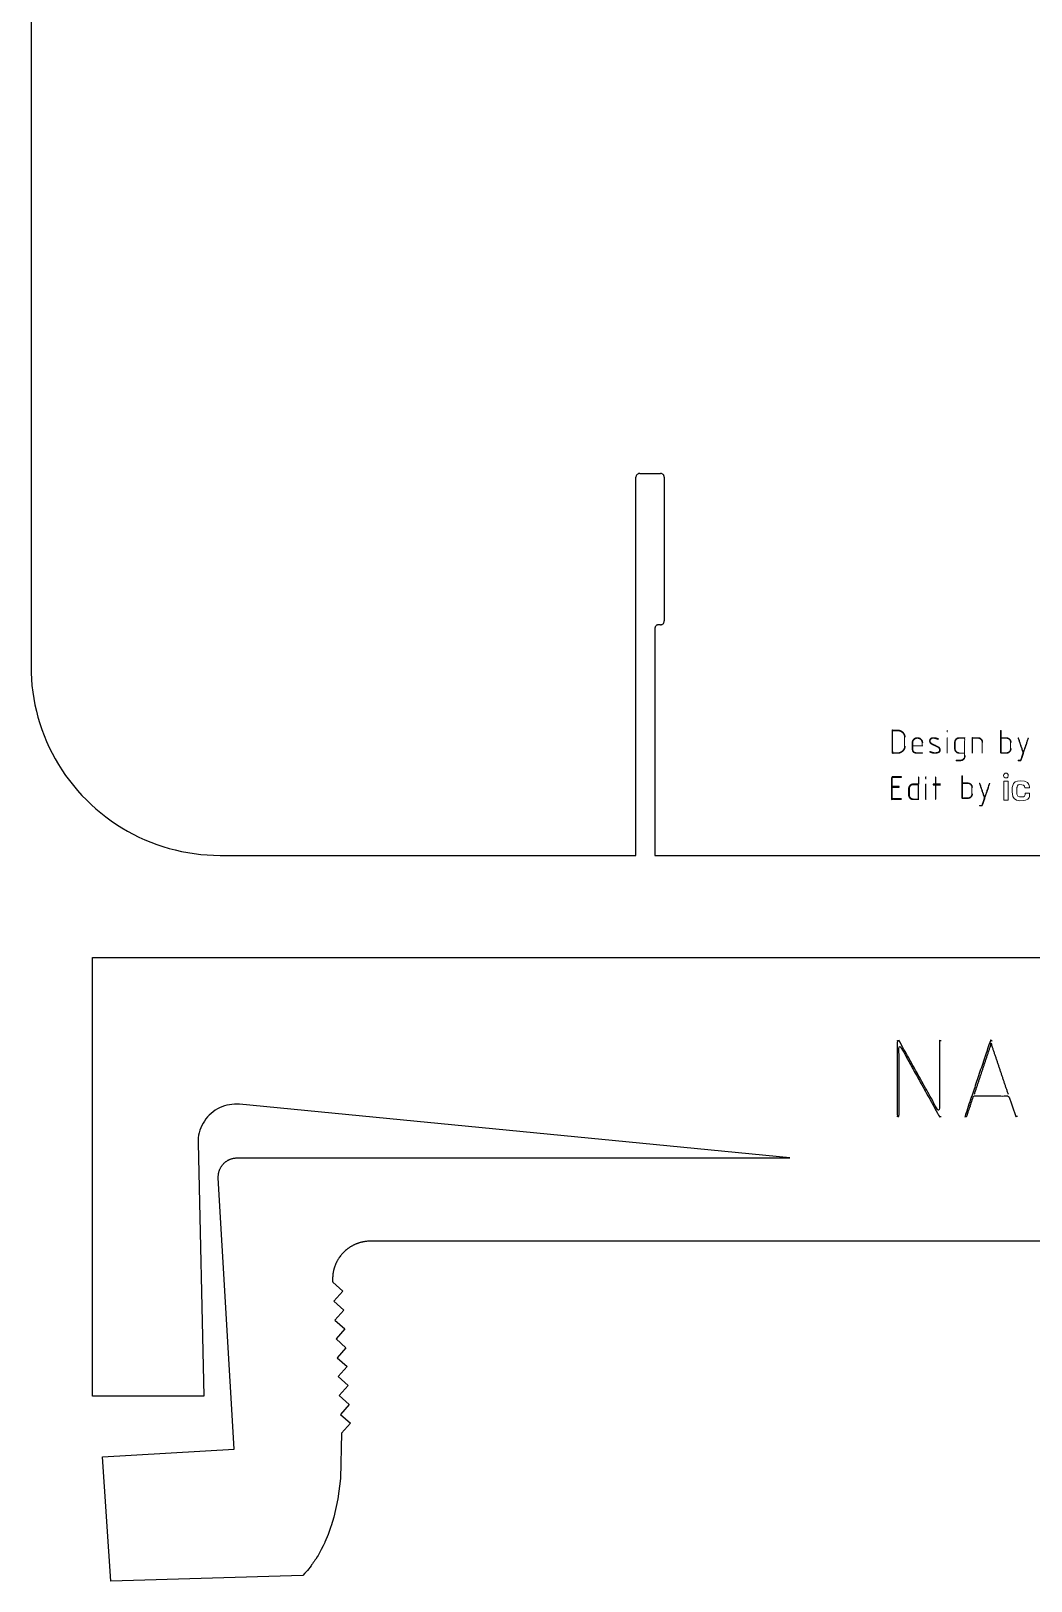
# Model space of a CAD drawing. Header units: millimetres. Extents: x 2 to 107, y -174 to 154.
# Drawn here: x 3.3 to 56.2, y -174.2 to -92.2 of the extents above; entities that cross this region are included whole.
import ezdxf

# ---------------------------------------------------------------- set-up
doc = ezdxf.new("R2010")
doc.units = ezdxf.units.MM
doc.header["$MEASUREMENT"] = 0
doc.layers.add('LAYER 03', color=5, linetype='Continuous')

msp = doc.modelspace()

# ---------------------------------------------------------------- linework, layer by layer
for p, q in [((3.298, 10.019), (3.298, -125.771)), ((35.415, -115.589), (35.39, -115.603)), ((35.441, -115.579), (35.415, -115.589)), ((35.469, -115.573), (35.441, -115.579)), ((35.498, -115.571), (35.469, -115.573)), ((35.498, -115.571), (36.598, -115.571)), ((36.626, -115.573), (36.598, -115.571)), ((36.654, -115.579), (36.626, -115.573)), ((36.681, -115.589), (36.654, -115.579)), ((36.706, -115.603), (36.681, -115.589)), ((35.3, -115.742), (35.298, -115.771)), ((35.298, -123.371), (35.298, -115.771)), ((35.306, -115.714), (35.3, -115.742)), ((35.316, -115.688), (35.306, -115.714)), ((35.329, -115.663), (35.316, -115.688)), ((35.347, -115.64), (35.329, -115.663)), ((35.367, -115.62), (35.347, -115.64)), ((35.39, -115.603), (35.367, -115.62)), ((36.729, -115.62), (36.706, -115.603)), ((36.749, -115.64), (36.729, -115.62)), ((36.766, -115.663), (36.749, -115.64)), ((36.78, -115.688), (36.766, -115.663)), ((36.79, -115.714), (36.78, -115.688)), ((36.796, -115.742), (36.79, -115.714)), ((36.798, -115.771), (36.796, -115.742)), ((36.798, -115.771), (36.798, -123.371)), ((35.298, -135.771), (35.298, -123.371)), ((36.3, -123.742), (36.298, -123.771)), ((36.298, -123.771), (36.298, -135.771)), ((36.306, -123.714), (36.3, -123.742)), ((36.316, -123.688), (36.306, -123.714)), ((36.329, -123.663), (36.316, -123.688)), ((36.347, -123.64), (36.329, -123.663)), ((36.367, -123.62), (36.347, -123.64)), ((36.39, -123.603), (36.367, -123.62)), ((36.415, -123.589), (36.39, -123.603)), ((36.441, -123.579), (36.415, -123.589)), ((36.469, -123.573), (36.441, -123.579)), ((36.498, -123.571), (36.469, -123.573)), ((36.598, -123.571), (36.498, -123.571)), ((36.598, -123.571), (36.626, -123.569)), ((36.626, -123.569), (36.654, -123.563)), ((36.654, -123.563), (36.681, -123.553)), ((36.681, -123.553), (36.706, -123.539)), ((36.706, -123.539), (36.729, -123.522)), ((36.729, -123.522), (36.749, -123.502)), ((36.749, -123.502), (36.766, -123.479)), ((36.766, -123.479), (36.78, -123.454)), ((36.78, -123.454), (36.79, -123.427)), ((36.79, -123.427), (36.796, -123.399)), ((36.796, -123.399), (36.798, -123.371)), ((3.298, -125.771), (3.303, -126.112)), ((3.303, -126.112), (3.321, -126.453)), ((3.321, -126.453), (3.35, -126.793)), ((3.35, -126.793), (3.391, -127.132)), ((3.391, -127.132), (3.443, -127.47)), ((3.443, -127.47), (3.507, -127.805)), ((3.507, -127.805), (3.582, -128.138)), ((3.582, -128.138), (3.668, -128.469)), ((3.668, -128.469), (3.766, -128.796)), ((3.766, -128.796), (3.875, -129.12)), ((3.875, -129.12), (3.995, -129.439)), ((3.995, -129.439), (4.126, -129.755)), ((4.126, -129.755), (4.267, -130.066)), ((4.267, -130.066), (4.419, -130.371)), ((4.419, -130.371), (4.581, -130.672)), ((4.581, -130.672), (4.753, -130.967)), ((4.753, -130.967), (4.936, -131.255)), ((4.936, -131.255), (5.128, -131.538)), ((5.128, -131.538), (5.33, -131.813)), ((5.33, -131.813), (5.541, -132.082)), ((5.541, -132.082), (5.761, -132.343)), ((5.761, -132.343), (5.989, -132.596)), ((5.989, -132.596), (6.227, -132.842)), ((6.227, -132.842), (6.472, -133.079)), ((6.472, -133.079), (6.726, -133.308)), ((6.726, -133.308), (6.987, -133.528)), ((6.987, -133.528), (7.255, -133.739)), ((7.255, -133.739), (7.531, -133.94)), ((7.531, -133.94), (7.813, -134.133)), ((7.813, -134.133), (8.102, -134.315)), ((8.102, -134.315), (8.397, -134.487)), ((8.397, -134.487), (8.697, -134.65)), ((8.697, -134.65), (9.003, -134.802)), ((9.003, -134.802), (9.314, -134.943)), ((9.314, -134.943), (9.629, -135.074)), ((9.629, -135.074), (9.949, -135.193)), ((9.949, -135.193), (10.273, -135.302)), ((10.273, -135.302), (10.6, -135.4)), ((10.6, -135.4), (10.93, -135.486)), ((10.93, -135.486), (11.263, -135.562)), ((11.263, -135.562), (11.599, -135.625)), ((11.599, -135.625), (11.936, -135.678)), ((11.936, -135.678), (12.275, -135.718)), ((12.275, -135.718), (12.615, -135.747)), ((12.615, -135.747), (12.956, -135.765)), ((12.956, -135.765), (13.298, -135.771)), ((13.298, -135.771), (35.298, -135.771)), ((36.298, -135.771), (74.298, -135.771)), ((6.546, -164.382), (6.546, -141.178)), ((6.546, -141.178), (56.087, -141.178)), ((56.087, -141.178), (105.627, -141.178)), ((13.155, -149.186), (13.039, -149.256)), ((13.275, -149.124), (13.155, -149.186)), ((13.399, -149.07), (13.275, -149.124)), ((13.526, -149.024), (13.399, -149.07)), ((13.656, -148.988), (13.526, -149.024)), ((13.789, -148.96), (13.656, -148.988)), ((13.923, -148.941), (13.789, -148.96)), ((14.058, -148.931), (13.923, -148.941)), ((14.193, -148.931), (14.058, -148.931)), ((14.328, -148.939), (14.193, -148.931)), ((43.434, -151.773), (14.328, -148.939)), ((12.397, -149.939), (12.334, -150.058)), ((12.468, -149.824), (12.397, -149.939)), ((12.546, -149.714), (12.468, -149.824)), ((12.632, -149.609), (12.546, -149.714)), ((12.725, -149.511), (12.632, -149.609)), ((12.824, -149.419), (12.725, -149.511)), ((12.929, -149.334), (12.824, -149.419)), ((13.039, -149.256), (12.929, -149.334)), ((12.136, -150.84), (12.134, -150.975)), ((12.147, -150.705), (12.136, -150.84)), ((12.166, -150.571), (12.147, -150.705)), ((12.195, -150.439), (12.166, -150.571)), ((12.233, -150.309), (12.195, -150.439)), ((12.279, -150.182), (12.233, -150.309)), ((12.334, -150.058), (12.279, -150.182)), ((12.134, -150.975), (12.437, -164.382)), ((13.241, -152.505), (13.248, -152.48)), ((13.248, -152.48), (13.256, -152.456)), ((13.256, -152.456), (13.265, -152.431)), ((13.265, -152.431), (13.274, -152.407)), ((13.274, -152.407), (13.284, -152.383)), ((13.284, -152.383), (13.294, -152.36)), ((13.294, -152.36), (13.305, -152.336)), ((13.305, -152.336), (13.317, -152.313)), ((13.317, -152.313), (13.329, -152.291)), ((13.329, -152.291), (13.341, -152.268)), ((13.341, -152.268), (13.355, -152.246)), ((13.355, -152.246), (13.368, -152.225)), ((13.368, -152.225), (13.382, -152.204)), ((13.382, -152.204), (13.405, -152.173)), ((13.405, -152.173), (13.428, -152.143)), ((13.428, -152.143), (13.452, -152.115)), ((13.452, -152.115), (13.477, -152.087)), ((13.477, -152.087), (13.503, -152.06)), ((13.503, -152.06), (13.53, -152.035)), ((13.53, -152.035), (13.559, -152.01)), ((13.559, -152.01), (13.588, -151.986)), ((13.588, -151.986), (13.609, -151.97)), ((13.609, -151.97), (13.629, -151.955)), ((13.629, -151.955), (13.65, -151.941)), ((13.65, -151.941), (13.672, -151.927)), ((13.672, -151.927), (13.694, -151.913)), ((13.694, -151.913), (13.716, -151.901)), ((13.716, -151.901), (13.739, -151.888)), ((13.739, -151.888), (13.762, -151.877)), ((13.762, -151.877), (13.785, -151.865)), ((13.785, -151.865), (13.808, -151.855)), ((13.808, -151.855), (13.832, -151.845)), ((13.832, -151.845), (13.856, -151.836)), ((13.856, -151.836), (13.881, -151.827)), ((13.881, -151.827), (13.905, -151.819)), ((13.905, -151.819), (13.93, -151.812)), ((13.93, -151.812), (13.955, -151.805)), ((13.955, -151.805), (13.979, -151.799)), ((13.979, -151.799), (14.004, -151.793)), ((14.004, -151.793), (14.029, -151.789)), ((14.029, -151.789), (14.055, -151.784)), ((14.055, -151.784), (14.092, -151.779)), ((14.092, -151.779), (14.13, -151.776)), ((14.13, -151.776), (14.167, -151.774)), ((14.167, -151.774), (14.205, -151.773)), ((14.205, -151.773), (16.205, -151.773)), ((16.205, -151.773), (43.434, -151.773)), ((13.205, -152.757), (13.206, -152.719)), ((13.205, -152.794), (13.205, -152.757)), ((13.206, -152.831), (13.205, -152.794)), ((13.206, -152.719), (13.209, -152.681)), ((14.044, -167.175), (13.206, -152.831)), ((13.209, -152.681), (13.212, -152.656)), ((13.212, -152.656), (13.215, -152.63)), ((13.215, -152.63), (13.219, -152.605)), ((13.219, -152.605), (13.223, -152.58)), ((13.223, -152.58), (13.229, -152.555)), ((13.229, -152.555), (13.235, -152.53)), ((13.235, -152.53), (13.241, -152.505)), ((20.038, -156.587), (20.018, -156.603)), ((20.058, -156.572), (20.038, -156.587)), ((20.079, -156.557), (20.058, -156.572)), ((20.1, -156.542), (20.079, -156.557)), ((20.121, -156.528), (20.1, -156.542)), ((20.142, -156.513), (20.121, -156.528)), ((20.163, -156.499), (20.142, -156.513)), ((20.185, -156.485), (20.163, -156.499)), ((20.207, -156.472), (20.185, -156.485)), ((20.229, -156.459), (20.207, -156.472)), ((20.251, -156.446), (20.229, -156.459)), ((20.273, -156.433), (20.251, -156.446)), ((20.296, -156.42), (20.273, -156.433)), ((20.319, -156.408), (20.296, -156.42)), ((20.342, -156.396), (20.319, -156.408)), ((20.365, -156.385), (20.342, -156.396)), ((20.388, -156.374), (20.365, -156.385)), ((20.411, -156.363), (20.388, -156.374)), ((20.435, -156.352), (20.411, -156.363)), ((20.458, -156.342), (20.435, -156.352)), ((20.482, -156.331), (20.458, -156.342)), ((20.506, -156.322), (20.482, -156.331)), ((20.53, -156.312), (20.506, -156.322)), ((20.554, -156.303), (20.53, -156.312)), ((20.578, -156.294), (20.554, -156.303)), ((20.603, -156.286), (20.578, -156.294)), ((20.627, -156.278), (20.603, -156.286)), ((20.652, -156.27), (20.627, -156.278)), ((20.676, -156.262), (20.652, -156.27)), ((20.701, -156.255), (20.676, -156.262)), ((20.726, -156.248), (20.701, -156.255)), ((20.75, -156.241), (20.726, -156.248)), ((20.775, -156.235), (20.75, -156.241)), ((20.8, -156.229), (20.775, -156.235)), ((20.825, -156.224), (20.8, -156.229)), ((20.85, -156.218), (20.825, -156.224)), ((20.875, -156.213), (20.85, -156.218)), ((20.9, -156.209), (20.875, -156.213)), ((20.925, -156.205), (20.9, -156.209)), ((20.95, -156.201), (20.925, -156.205)), ((21.001, -156.194), (20.95, -156.201)), ((21.051, -156.188), (21.001, -156.194)), ((21.101, -156.184), (21.051, -156.188)), ((21.151, -156.18), (21.101, -156.184)), ((21.201, -156.179), (21.151, -156.18)), ((21.25, -156.178), (21.201, -156.179)), ((21.5, -156.178), (21.25, -156.178)), ((43.434, -156.178), (21.5, -156.178)), ((56.087, -156.178), (43.434, -156.178)), ((68.74, -156.178), (56.087, -156.178)), ((19.409, -157.398), (19.399, -157.422)), ((19.419, -157.374), (19.409, -157.398)), ((19.43, -157.351), (19.419, -157.374)), ((19.44, -157.327), (19.43, -157.351)), ((19.451, -157.304), (19.44, -157.327)), ((19.463, -157.281), (19.451, -157.304)), ((19.474, -157.258), (19.463, -157.281)), ((19.486, -157.235), (19.474, -157.258)), ((19.499, -157.213), (19.486, -157.235)), ((19.511, -157.191), (19.499, -157.213)), ((19.524, -157.168), (19.511, -157.191)), ((19.537, -157.146), (19.524, -157.168)), ((19.55, -157.125), (19.537, -157.146)), ((19.564, -157.103), (19.55, -157.125)), ((19.578, -157.082), (19.564, -157.103)), ((19.592, -157.06), (19.578, -157.082)), ((19.606, -157.039), (19.592, -157.06)), ((19.636, -156.998), (19.606, -157.039)), ((19.666, -156.958), (19.636, -156.998)), ((19.697, -156.918), (19.666, -156.958)), ((19.729, -156.88), (19.697, -156.918)), ((19.762, -156.842), (19.729, -156.88)), ((19.796, -156.806), (19.762, -156.842)), ((19.83, -156.77), (19.796, -156.806)), ((19.866, -156.735), (19.83, -156.77)), ((19.902, -156.701), (19.866, -156.735)), ((19.94, -156.667), (19.902, -156.701)), ((19.978, -156.635), (19.94, -156.667)), ((20.018, -156.603), (19.978, -156.635)), ((19.252, -158.095), (19.251, -158.145)), ((19.251, -158.145), (19.251, -158.195)), ((19.251, -158.195), (19.252, -158.245)), ((19.255, -158.044), (19.252, -158.095)), ((19.259, -157.994), (19.255, -158.044)), ((19.261, -157.968), (19.259, -157.994)), ((19.264, -157.943), (19.261, -157.968)), ((19.267, -157.918), (19.264, -157.943)), ((19.271, -157.893), (19.267, -157.918)), ((19.275, -157.867), (19.271, -157.893)), ((19.279, -157.842), (19.275, -157.867)), ((19.283, -157.817), (19.279, -157.842)), ((19.288, -157.792), (19.283, -157.817)), ((19.293, -157.766), (19.288, -157.792)), ((19.299, -157.741), (19.293, -157.766)), ((19.304, -157.716), (19.299, -157.741)), ((19.311, -157.691), (19.304, -157.716)), ((19.317, -157.666), (19.311, -157.691)), ((19.324, -157.642), (19.317, -157.666)), ((19.331, -157.617), (19.324, -157.642)), ((19.338, -157.592), (19.331, -157.617)), ((19.346, -157.567), (19.338, -157.592)), ((19.354, -157.543), (19.346, -157.567)), ((19.362, -157.518), (19.354, -157.543)), ((19.371, -157.494), (19.362, -157.518)), ((19.38, -157.47), (19.371, -157.494)), ((19.389, -157.446), (19.38, -157.47)), ((19.399, -157.422), (19.389, -157.446)), ((19.252, -158.245), (19.254, -158.295)), ((19.254, -158.295), (19.257, -158.351)), ((19.257, -158.351), (19.786, -158.821)), ((19.786, -158.821), (19.316, -159.35)), ((19.316, -159.35), (19.844, -159.82)), ((19.844, -159.82), (19.374, -160.348)), ((19.374, -160.348), (19.902, -160.818)), ((19.902, -160.818), (19.432, -161.346)), ((19.432, -161.346), (19.96, -161.816)), ((19.96, -161.816), (19.49, -162.344)), ((19.49, -162.344), (20.019, -162.814)), ((20.019, -162.814), (19.549, -163.343)), ((19.549, -163.343), (20.077, -163.813)), ((20.077, -163.813), (19.607, -164.341)), ((12.437, -164.382), (6.546, -164.382)), ((19.607, -164.341), (20.135, -164.811)), ((20.135, -164.811), (19.665, -165.339)), ((19.665, -165.339), (20.194, -165.809)), ((19.724, -166.338), (19.67, -168.735)), ((20.194, -165.809), (19.724, -166.338)), ((7.084, -167.584), (14.044, -167.175)), ((7.522, -174.152), (7.084, -167.584)), ((19.67, -168.735), (19.53, -169.797)), ((19.53, -169.797), (19.313, -170.781)), ((19.166, -171.271), (19.019, -171.685)), ((19.177, -171.239), (19.166, -171.271)), ((19.313, -170.781), (19.177, -171.239)), ((18.834, -172.122), (18.75, -172.299)), ((18.846, -172.097), (18.834, -172.122)), ((19.019, -171.685), (18.846, -172.097)), ((18.43, -172.879), (18.359, -172.991)), ((18.48, -172.797), (18.43, -172.879)), ((18.518, -172.731), (18.48, -172.797)), ((18.594, -172.599), (18.518, -172.731)), ((18.653, -172.49), (18.594, -172.599)), ((18.75, -172.299), (18.653, -172.49)), ((17.786, -173.746), (17.683, -173.86)), ((17.854, -173.669), (17.786, -173.746)), ((17.92, -173.591), (17.854, -173.669)), ((17.986, -173.511), (17.92, -173.591)), ((18.05, -173.43), (17.986, -173.511)), ((18.112, -173.347), (18.05, -173.43)), ((18.143, -173.305), (18.112, -173.347)), ((18.191, -173.24), (18.143, -173.305)), ((18.232, -173.181), (18.191, -173.24)), ((18.273, -173.122), (18.232, -173.181)), ((18.318, -173.055), (18.273, -173.122)), ((18.359, -172.991), (18.318, -173.055)), ((17.683, -173.86), (7.522, -174.152))]:
    msp.add_line(p, q)
at = {"layer": 'LAYER 03', "lineweight": 0}
for p, q in [((54.992, -131.845), (54.751, -131.845)), ((54.751, -131.845), (54.751, -132.856)), ((54.992, -132.856), (54.992, -131.845)), ((54.751, -132.856), (54.992, -132.856))]:
    msp.add_line(p, q, dxfattribs=at)
for points, degree, knots in [([(49.536, -129.526), (49.536, -129.355), (49.401, -129.243), (49.287, -129.147), (49.159, -129.147), (49.003, -129.147), (48.848, -129.147), (48.848, -129.758), (48.848, -130.368), (49.003, -130.368), (49.159, -130.368), (49.286, -130.368), (49.401, -130.273), (49.536, -130.162), (49.536, -129.99)], 2, [-7, -7, -7, -6, -6, -5, -5, -4, -4, -3, -3, -2, -2, -1, -1, 0, 0, 0]), ([(49.51, -129.992), (49.51, -129.761), (49.51, -129.53), (49.51, -129.372), (49.385, -129.269), (49.277, -129.18), (49.159, -129.18), (49.017, -129.18), (48.875, -129.18), (48.875, -129.762), (48.875, -130.344), (49.017, -130.344), (49.159, -130.344), (49.279, -130.344), (49.385, -130.254), (49.51, -130.151), (49.51, -129.992)], 2, [0, 0, 0, 1, 1, 2, 2, 3, 3, 4, 4, 5, 5, 6, 6, 7, 7, 8, 8, 8]), ([(51.783, -129.17), (51.77, -129.17), (51.756, -129.17), (51.756, -129.203), (51.756, -129.236), (51.77, -129.236), (51.783, -129.236)], 2, [-3, -3, -3, -2, -2, -1, -1, 0, 0, 0]), ([(53.636, -129.793), (53.636, -129.691), (53.564, -129.619), (53.492, -129.547), (53.391, -129.547), (53.235, -129.547), (53.08, -129.547), (53.08, -129.951), (53.08, -130.356), (53.093, -130.356), (53.106, -130.356), (53.106, -129.966), (53.106, -129.576), (53.249, -129.576), (53.391, -129.576), (53.481, -129.576), (53.545, -129.64), (53.609, -129.704), (53.609, -129.795), (53.609, -130.076), (53.609, -130.356), (53.622, -130.356), (53.636, -130.356)], 2, [-11, -11, -11, -10, -10, -9, -9, -8, -8, -7, -7, -6, -6, -5, -5, -4, -4, -3, -3, -2, -2, -1, -1, 0, 0, 0]), ([(55.14, -129.797), (55.14, -129.696), (55.068, -129.624), (54.997, -129.553), (54.895, -129.553), (54.753, -129.553), (54.611, -129.553), (54.611, -129.361), (54.611, -129.17), (54.598, -129.17), (54.584, -129.17), (54.584, -129.769), (54.584, -130.368), (54.74, -130.368), (54.895, -130.368), (54.997, -130.368), (55.068, -130.298), (55.14, -130.227), (55.14, -130.126)], 2, [-9, -9, -9, -8, -8, -7, -7, -6, -6, -5, -5, -4, -4, -3, -3, -2, -2, -1, -1, 0, 0, 0]), ([(50.465, -129.826), (50.465, -129.71), (50.383, -129.629), (50.302, -129.547), (50.187, -129.547), (50.071, -129.547), (49.989, -129.629), (49.909, -129.71), (49.909, -129.826), (49.909, -129.958), (49.909, -130.091), (49.909, -130.254), (49.978, -130.317), (50.035, -130.368), (50.167, -130.368), (50.309, -130.368), (50.451, -130.368), (50.451, -130.356), (50.451, -130.344), (50.309, -130.344), (50.167, -130.344), (50.045, -130.344), (49.996, -130.298), (49.935, -130.243), (49.935, -130.091), (49.935, -130.031), (49.935, -129.972), (50.2, -129.972), (50.465, -129.972)], 2, [-14, -14, -14, -13, -13, -12, -12, -11, -11, -10, -10, -9, -9, -8, -8, -7, -7, -6, -6, -5, -5, -4, -4, -3, -3, -2, -2, -1, -1, 0, 0, 0]), ([(50.438, -129.947), (50.438, -129.888), (50.438, -129.828), (50.438, -129.723), (50.364, -129.65), (50.292, -129.576), (50.187, -129.576), (50.082, -129.576), (50.008, -129.65), (49.935, -129.724), (49.935, -129.828), (49.935, -129.888), (49.935, -129.947)], 2, [0, 0, 0, 1, 1, 2, 2, 3, 3, 4, 4, 5, 5, 6, 6, 6]), ([(51.389, -130.19), (51.389, -130.105), (51.323, -130.053), (51.256, -130.015), (51.19, -129.981), (51.125, -129.946), (51.06, -129.916), (50.952, -129.864), (50.928, -129.848), (50.859, -129.801), (50.859, -129.726), (50.859, -129.573), (51.045, -129.573), (51.101, -129.573), (51.288, -129.637), (51.294, -129.626), (51.3, -129.614), (51.174, -129.547), (51.045, -129.547), (50.832, -129.547), (50.832, -129.726), (50.832, -129.836), (50.966, -129.901), (51.063, -129.948), (51.161, -129.995), (51.274, -130.05), (51.294, -130.064), (51.362, -130.114), (51.362, -130.19), (51.362, -130.344), (51.111, -130.344), (51.009, -130.344), (50.851, -130.278), (50.846, -130.29), (50.841, -130.302), (50.993, -130.368), (51.111, -130.368), (51.389, -130.368), (51.389, -130.19)], 2, [-19, -19, -19, -18, -18, -17, -17, -16, -16, -15, -15, -14, -14, -13, -13, -12, -12, -11, -11, -10, -10, -9, -9, -8, -8, -7, -7, -6, -6, -5, -5, -4, -4, -3, -3, -2, -2, -1, -1, 0, 0, 0]), ([(51.783, -129.563), (51.77, -129.563), (51.756, -129.563), (51.756, -129.96), (51.756, -130.356), (51.77, -130.356), (51.783, -130.356)], 2, [-3, -3, -3, -2, -2, -1, -1, 0, 0, 0]), ([(52.712, -129.547), (52.556, -129.547), (52.401, -129.547), (52.298, -129.547), (52.227, -129.619), (52.156, -129.69), (52.156, -129.793), (52.156, -129.958), (52.156, -130.124), (52.156, -130.227), (52.227, -130.298), (52.297, -130.368), (52.401, -130.368), (52.543, -130.368), (52.685, -130.368), (52.685, -130.428), (52.685, -130.489), (52.685, -130.74), (52.418, -130.74), (52.327, -130.74), (52.235, -130.74), (52.235, -130.754), (52.235, -130.767), (52.327, -130.767), (52.418, -130.767), (52.712, -130.767), (52.712, -130.489)], 2, [-13, -13, -13, -12, -12, -11, -11, -10, -10, -9, -9, -8, -8, -7, -7, -6, -6, -5, -5, -4, -4, -3, -3, -2, -2, -1, -1, 0, 0, 0]), ([(52.685, -130.344), (52.685, -129.96), (52.685, -129.576), (52.543, -129.576), (52.401, -129.576), (52.309, -129.576), (52.245, -129.64), (52.183, -129.703), (52.183, -129.795), (52.183, -129.96), (52.183, -130.125), (52.183, -130.217), (52.245, -130.28), (52.309, -130.344), (52.401, -130.344)], 2, [0, 0, 0, 1, 1, 2, 2, 3, 3, 4, 4, 5, 5, 6, 6, 7, 7, 7]), ([(55.113, -130.125), (55.113, -129.96), (55.113, -129.795), (55.113, -129.704), (55.05, -129.64), (54.986, -129.576), (54.895, -129.576), (54.753, -129.576), (54.611, -129.576), (54.611, -129.96), (54.611, -130.344), (54.753, -130.344), (54.895, -130.344), (54.986, -130.344), (55.05, -130.28), (55.113, -130.217), (55.113, -130.125)], 2, [0, 0, 0, 1, 1, 2, 2, 3, 3, 4, 4, 5, 5, 6, 6, 7, 7, 8, 8, 8]), ([(56.038, -129.561), (55.912, -129.938), (55.786, -130.315), (55.66, -129.936), (55.534, -129.558), (55.522, -129.562), (55.509, -129.566), (55.64, -129.962), (55.772, -130.357), (55.708, -130.549), (55.644, -130.74), (55.583, -130.74), (55.522, -130.74), (55.522, -130.754), (55.522, -130.767), (55.592, -130.767), (55.663, -130.767), (55.863, -130.168), (56.063, -129.569)], 2, [-9, -9, -9, -8, -8, -7, -7, -6, -6, -5, -5, -4, -4, -3, -3, -2, -2, -1, -1, 0, 0, 0]), ([(53.095, -132.187), (53.095, -132.086), (53.023, -132.015), (52.951, -131.943), (52.85, -131.943), (52.708, -131.943), (52.566, -131.943), (52.566, -131.752), (52.566, -131.56), (52.552, -131.56), (52.539, -131.56), (52.539, -132.159), (52.539, -132.758), (52.694, -132.758), (52.85, -132.758), (52.951, -132.758), (53.023, -132.688), (53.095, -132.617), (53.095, -132.516)], 2, [-9, -9, -9, -8, -8, -7, -7, -6, -6, -5, -5, -4, -4, -3, -3, -2, -2, -1, -1, 0, 0, 0]), ([(53.068, -132.515), (53.068, -132.35), (53.068, -132.185), (53.068, -132.094), (53.004, -132.03), (52.941, -131.967), (52.85, -131.967), (52.708, -131.967), (52.566, -131.967), (52.566, -132.35), (52.566, -132.734), (52.708, -132.734), (52.85, -132.734), (52.941, -132.734), (53.004, -132.671), (53.068, -132.607), (53.068, -132.515)], 2, [0, 0, 0, 1, 1, 2, 2, 3, 3, 4, 4, 5, 5, 6, 6, 7, 7, 8, 8, 8]), ([(53.993, -131.952), (53.867, -132.328), (53.741, -132.705), (53.615, -132.327), (53.489, -131.948), (53.476, -131.952), (53.464, -131.956), (53.595, -132.352), (53.727, -132.747), (53.663, -132.939), (53.599, -133.13), (53.538, -133.13), (53.476, -133.13), (53.476, -133.144), (53.476, -133.157), (53.547, -133.157), (53.618, -133.157), (53.818, -132.559), (54.018, -131.96)], 2, [-9, -9, -9, -8, -8, -7, -7, -6, -6, -5, -5, -4, -4, -3, -3, -2, -2, -1, -1, 0, 0, 0]), ([(54.872, -131.677), (54.872, -131.677), (54.992, -131.684), (54.992, -131.556), (54.992, -131.465), (54.93, -131.419), (54.872, -131.417), (54.813, -131.415), (54.743, -131.465), (54.743, -131.543), (54.743, -131.634), (54.794, -131.677), (54.872, -131.677)], 3, [0, 0, 0, 0, 1, 1, 1, 2, 2, 2, 3, 3, 3, 4, 4, 4, 4]), ([(55.868, -132.202), (55.868, -132.202), (56.108, -132.202), (56.108, -132.202), (56.108, -132.202), (56.128, -131.863), (55.848, -131.845), (55.567, -131.828), (55.352, -131.829), (55.274, -131.963), (55.196, -132.096), (55.191, -132.279), (55.199, -132.415), (55.208, -132.552), (55.205, -132.765), (55.435, -132.847), (55.664, -132.93), (55.939, -132.847), (55.983, -132.818), (56.027, -132.789), (56.104, -132.737), (56.108, -132.659), (56.112, -132.581), (56.119, -132.479), (56.119, -132.479), (56.119, -132.479), (55.883, -132.48), (55.883, -132.48), (55.883, -132.48), (55.906, -132.65), (55.795, -132.67), (55.683, -132.689), (55.463, -132.719), (55.446, -132.53), (55.43, -132.34), (55.454, -132.155), (55.454, -132.155), (55.454, -132.155), (55.455, -132.029), (55.61, -132.029), (55.764, -132.029), (55.852, -132.03), (55.868, -132.202)], 3, [0, 0, 0, 0, 1, 1, 1, 2, 2, 2, 3, 3, 3, 4, 4, 4, 5, 5, 5, 6, 6, 6, 7, 7, 7, 8, 8, 8, 9, 9, 9, 10, 10, 10, 11, 11, 11, 12, 12, 12, 13, 13, 13, 14, 14, 14, 14])]:
    msp.add_open_spline(points, degree=degree, knots=knots, dxfattribs=at)
at = {"layer": 'LAYER 03'}
for points, knots in [([(49.346, -132.784), (49.094, -132.784), (48.842, -132.784), (48.842, -132.472), (48.842, -132.16), (49.03, -132.16), (49.217, -132.16), (49.217, -132.147), (49.217, -132.134), (49.03, -132.134), (48.842, -132.134), (48.842, -131.888), (48.842, -131.642), (49.094, -131.642), (49.346, -131.642), (49.346, -131.628), (49.346, -131.615), (49.081, -131.615), (48.816, -131.615), (48.816, -132.211), (48.816, -132.807), (49.081, -132.807), (49.346, -132.807)], [-11, -11, -11, -10, -10, -9, -9, -8, -8, -7, -7, -6, -6, -5, -5, -4, -4, -3, -3, -2, -2, -1, -1, 0, 0, 0]), ([(50.262, -131.637), (50.249, -131.637), (50.236, -131.637), (50.236, -131.824), (50.236, -132.011), (50.097, -132.011), (49.958, -132.011), (49.858, -132.011), (49.788, -132.081), (49.719, -132.15), (49.719, -132.249), (49.719, -132.41), (49.719, -132.571), (49.719, -132.67), (49.788, -132.739), (49.857, -132.807), (49.958, -132.807), (50.11, -132.807), (50.262, -132.807)], [-9, -9, -9, -8, -8, -7, -7, -6, -6, -5, -5, -4, -4, -3, -3, -2, -2, -1, -1, 0, 0, 0]), ([(50.648, -131.637), (50.634, -131.637), (50.621, -131.637), (50.621, -131.669), (50.621, -131.701), (50.634, -131.701), (50.648, -131.701)], [-3, -3, -3, -2, -2, -1, -1, 0, 0, 0]), ([(51.412, -132.011), (51.289, -132.011), (51.166, -132.011), (51.166, -131.824), (51.166, -131.637), (51.154, -131.637), (51.141, -131.637), (51.141, -131.824), (51.141, -132.011), (51.083, -132.011), (51.025, -132.011), (51.025, -132.024), (51.025, -132.036), (51.083, -132.036), (51.141, -132.036), (51.141, -132.416), (51.141, -132.796), (51.154, -132.796), (51.166, -132.796), (51.166, -132.416), (51.166, -132.036), (51.289, -132.036), (51.412, -132.036)], [-11, -11, -11, -10, -10, -9, -9, -8, -8, -7, -7, -6, -6, -5, -5, -4, -4, -3, -3, -2, -2, -1, -1, 0, 0, 0]), ([(50.236, -132.784), (50.236, -132.409), (50.236, -132.034), (50.097, -132.034), (49.958, -132.034), (49.869, -132.034), (49.806, -132.096), (49.745, -132.158), (49.745, -132.248), (49.745, -132.409), (49.745, -132.57), (49.745, -132.66), (49.806, -132.722), (49.869, -132.784), (49.958, -132.784)], [0, 0, 0, 1, 1, 2, 2, 3, 3, 4, 4, 5, 5, 6, 6, 7, 7, 7]), ([(50.648, -132.021), (50.634, -132.021), (50.621, -132.021), (50.621, -132.409), (50.621, -132.796), (50.634, -132.796), (50.648, -132.796)], [-3, -3, -3, -2, -2, -1, -1, 0, 0, 0]), ([(51.445, -145.574), (51.401, -145.574), (51.357, -145.574), (51.357, -147.49), (51.357, -149.407), (50.288, -147.49), (49.219, -145.574), (49.171, -145.574), (49.122, -145.574), (49.122, -147.576), (49.122, -149.579), (49.168, -149.579), (49.213, -149.579), (49.213, -147.662), (49.213, -145.746), (50.281, -147.662), (51.348, -149.579), (51.396, -149.579), (51.445, -149.579)], [-9, -9, -9, -8, -8, -7, -7, -6, -6, -5, -5, -4, -4, -3, -3, -2, -2, -1, -1, 0, 0, 0]), ([(54.137, -145.574), (54.09, -145.574), (54.043, -145.574), (53.375, -147.566), (52.707, -149.558), (52.75, -149.569), (52.792, -149.579), (52.974, -149.039), (53.156, -148.498), (54.09, -148.498), (55.024, -148.498), (55.205, -149.039), (55.387, -149.579), (55.429, -149.569), (55.472, -149.558)], [-7, -7, -7, -6, -6, -5, -5, -4, -4, -3, -3, -2, -2, -1, -1, 0, 0, 0]), ([(54.996, -148.416), (54.542, -147.064), (54.088, -145.712), (53.636, -147.064), (53.183, -148.416)], [0, 0, 0, 1, 1, 2, 2, 2])]:
    msp.add_open_spline(points, degree=2, knots=knots, dxfattribs=at)

doc.saveas('drawing.dxf')
